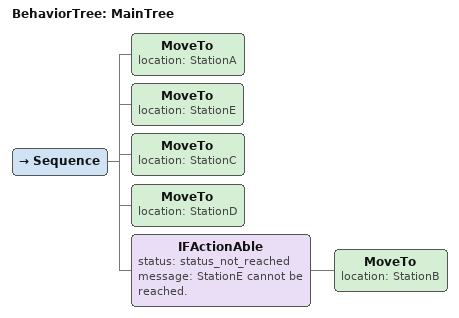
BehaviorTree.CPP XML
<root main_tree_to_execute = "MainTree">
    <BehaviorTree ID="MainTree">
        <Sequence>
            <MoveTo location="StationA"/>
            <MoveTo location="StationE"/>
            <MoveTo location="StationC"/>
            <MoveTo location="StationD"/>
            <IFActionAble status="status_not_reached" message="StationE cannot be reached.">
                <MoveTo location="StationB"/>
            </IFActionAble>
        </Sequence>
    </BehaviorTree>
</root>
